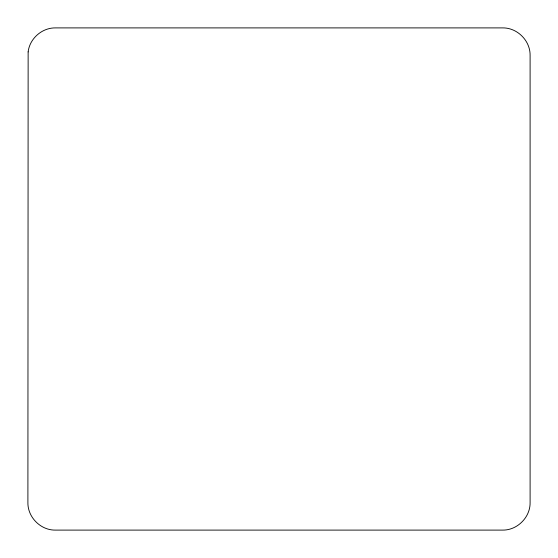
<?xml version="1.0" encoding="UTF-8"?>
<svg xmlns="http://www.w3.org/2000/svg" width="558" height="558" viewBox="0 0 558 558"><rect width="100%" height="100%" fill="white"/><g stroke="black" fill="none" stroke-linecap="round" stroke-linejoin="round"><path stroke-width="0.84" d="M28.137 51.894L27.9 502.507C27.593 517.259 40.741 530.407 55.493 530.1L502.507 530.1C517.259 530.407 530.407 517.259 530.1 502.507L530.1 55.493C530.407 40.741 517.259 27.593 502.507 27.9L55.493 27.9C42.045 27.684 29.679 38.537 28.137 51.894"/></g></svg>
